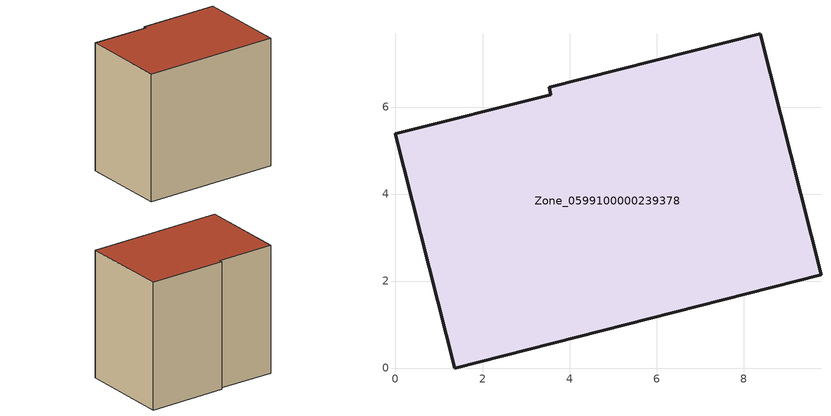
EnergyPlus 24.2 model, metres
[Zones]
Zone_0599100000239378
 floor ground (C_G): 0,5.39 3.57,6.28 3.53,6.45 8.38,7.68 9.78,2.14 1.36,0 z0
 wall outside (C_F): 3.57,6.28 0,5.39 1.36,0 9.78,2.14 8.38,7.68 3.53,6.45 3.57,6.28 z0:8.22
 roof outside (C_R): 8.38,7.68 3.53,6.45 3.57,6.28 0,5.39 1.36,0 9.78,2.14 z8.22
[BUILDING]
Pand.0599100000239378: North Axis=0; Terrain=City; Loads Convergence Tolerance Value=0.04; Temperature Convergence Tolerance Value=0.4; Solar Distribution=FullExterior; Maximum Number of Warmup Days=25; Minimum Number of Warmup Days=1
[Site:Location]
Rotterdam.The.Hague.AP_ZH_NLD Design_Conditions: Latitude=51.96; Longitude=4.45; Time Zone=1; Elevation=-4.5
[SITE:GROUNDTEMPERATURE:BUILDINGSURFACE]
18, 18, 18, 18, 18, 18, 18, 18, 18, 18, 18, 18
[MATERIAL] Thermal Absorptance=0.9; Solar Absorptance=0.7; Visible Absorptance=0.7
Name | Roughness | Thickness | Conductivity | Density | Specific Heat
G.TI.1975-1991 | MediumSmooth | 0.15 | 0.288461 | 540 | 1210
F.TI.1975-1991 | Rough | 0.3 | 0.230769 | 1920 | 840
R.TI.1975-1991 | MediumRough | 0.2 | 0.153846 | 1500 | 1000
[CONSTRUCTION]
C_G: G.TI.1975-1991
C_F: F.TI.1975-1991
C_R: R.TI.1975-1991
[ZONE]
Zone_0599100000239378: Type=1; Multiplier=1; Ceiling Height=Autocalculate; Volume=Autocalculate; Floor Area=autocalculate; Part of Total Floor Area=Yes
[ZONEINFILTRATION:DESIGNFLOWRATE]
Infil_Zone_0599100000239378: Zone or ZoneList or Space or SpaceList=Zone_0599100000239378; Schedule=AlwaysOn; Design Flow Rate Calculation Method=Flow/Area; Flow Rate per Floor Area=0.003; Constant Term Coefficient=1; Temperature Term Coefficient=0; Velocity Term Coefficient=0; Velocity Squared Term Coefficient=0
[HVACTEMPLATE:ZONE:IDEALLOADSAIRSYSTEM]
Zone_0599100000239378: Maximum Heating Supply Air Temperature=50; Minimum Cooling Supply Air Temperature=13; Maximum Heating Supply Air Humidity Ratio=0.0156; Minimum Cooling Supply Air Humidity Ratio=0.0077; Heating Limit=NoLimit; Cooling Limit=NoLimit; Dehumidification Control Type=ConstantSensibleHeatRatio; Cooling Sensible Heat Ratio=0.7; Dehumidification Setpoint=60; Humidification Control Type=None; Humidification Setpoint=30; Outdoor Air Method=None; Outdoor Air Flow Rate per Person=0.00944; Outdoor Air Flow Rate per Zone Floor Area=0; Outdoor Air Flow Rate per Zone=0; Demand Controlled Ventilation Type=None; Outdoor Air Economizer Type=NoEconomizer; Heat Recovery Type=None; Sensible Heat Recovery Effectiveness=0.7; Latent Heat Recovery Effectiveness=0.65
[ZONECONTROL:THERMOSTAT]
ThermostatControl_Zone_0599100000239378: Zone or ZoneList=Zone_0599100000239378; Control Type Schedule=DualSetpointControlType; Control 1=Thermostat_Zone_0599100000239378; Temperature Difference Between Cutout And Setpoint=0
[THERMOSTATSETPOINT:DUALSETPOINT]
Thermostat_Zone_0599100000239378: Heating Setpoint Temperature Schedule=HeatingSetpoint_Zone_0599100000239378; Cooling Setpoint Temperature Schedule=CoolingSetpoint_Zone_0599100000239378
[SCHEDULE:COMPACT]
HeatingSetpoint_Zone_0599100000239378: Through: 12/31, For: AllDays, Until: 24:00, 21
CoolingSetpoint_Zone_0599100000239378: Through: 12/31, For: AllDays, Until: 24:00, 24
DualSetpointControlType: Through: 12/31, For: AllDays, Until: 24:00, 4
AlwaysOn: Through: 12/31, For: AllDays, Until: 24:00, 1
